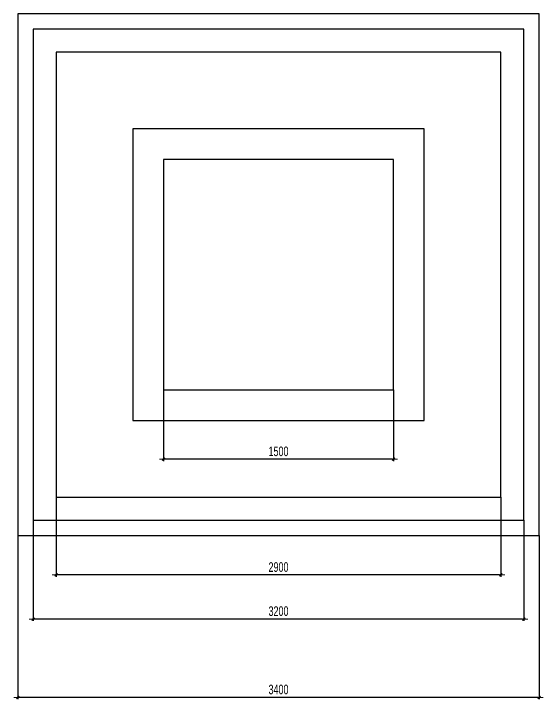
# Model space of a CAD drawing. Header units: inches. Extents: x 144032 to 217447, y 5454 to 57833.
# Drawn here: x 169005 to 172457, y 53366 to 57833 of the extents above; entities that cross this region are included whole.
import ezdxf

# ---------------------------------------------------------------- set-up
doc = ezdxf.new("R2010")
doc.units = ezdxf.units.IN
doc.header["$MEASUREMENT"] = 0
doc.layers.add('LC Dim', color=8, linetype='Continuous', lineweight=18)
doc.layers.add('LC Net thay', color=7, linetype='Continuous', lineweight=25)
doc.styles.add('HOATBIF', font='hoatbif.shx', dxfattribs={"width": 0.7})
doc.dimstyles.new('1-100(1-25)', dxfattribs={"dimscale": 25, "dimtxt": 2.5, "dimasz": 0.35, "dimexe": 0.5, "dimexo": 0, "dimgap": 0.8, "dimtad": 1, "dimdec": 0, "dimzin": 0, "dimdsep": 46, "dimtxsty": 'HOATBIF', "dimblk1": 'DOT', "dimblk2": 'DOT', "dimsah": 1, "dimcen": -1, "dimdle": 1, "dimclrd": 256, "dimclre": 256, "dimclrt": 4, "dimadec": 3, "dimazin": 2, "dimtfac": 0.333333, "dimtdec": 0, "dimtix": 1, "dimtmove": 2, "dimatfit": 3, "dimldrblk": 'DOT', "dimfxl": 1, "dimtvp": 0.833333, "dimtolj": 1, "dimtzin": 0, "dimarcsym": 0})

# ---------------------------------------------------------------- blocks, each defined once
blk = doc.blocks.new('DOT')
at = {"layer": 'LC Dim'}
blk.add_line((-3, 0), (3, 0), dxfattribs=at)
at = {"layer": 'LC Dim', "color": 4}
blk.add_line((-1, -1), (1, 1), dxfattribs=at)
blk.add_lwpolyline([(0.5, 1), (-1, -0.5), (-0.5, -1), (1, 0.5)], close=True, dxfattribs=at)
blk = doc.blocks.new('*D541')
at = {"layer": 'Defpoints', "color": 0, "transparency": 16777216}
for p in [(169031, 54432.7), (172431, 54432.7), (169031, 53378.5)]:
    blk.add_point(p, dxfattribs=at)
at = {"layer": 'LC Net thay', "lineweight": -2, "transparency": 16777216}
for p, q in [((169031, 54432.7), (169031, 53366)), ((172431, 54432.7), (172431, 53366)), ((172422.2, 53378.5), (169039.7, 53378.5))]:
    blk.add_line(p, q, dxfattribs=at)
at = {"layer": 'LC Net thay', "lineweight": -2, "transparency": 16777216, "xscale": 8.75, "yscale": 8.75, "zscale": 8.75, "rotation": 180}
blk.add_blockref('DOT', (169031, 53378.5), dxfattribs=at)
at = {"layer": 'LC Net thay', "lineweight": -2, "transparency": 16777216, "xscale": 8.75, "yscale": 8.75, "zscale": 8.75}
blk.add_blockref('DOT', (172431, 53378.5), dxfattribs=at)
at = {"layer": 'LC Net thay', "color": 4, "transparency": 16777216, "insert": (170731, 53429.8), "char_height": 62.5, "attachment_point": 5, "style": 'HOATBIF'}
blk.add_mtext('\\A1;3400', dxfattribs=at)
blk = doc.blocks.new('_Dot')
at = {"color": 0, "linetype": 'ByBlock', "lineweight": -2}
blk.add_line((-0.5, 0), (-1, 0), dxfattribs=at)
at = {"color": 0, "linetype": 'ByBlock', "const_width": 0.5}
blk.add_lwpolyline([(-0.25, 0, 1), (0.25, 0, 1)], format="xyb", close=True, dxfattribs=at)
blk = doc.blocks.new('*D542')
at = {"layer": 'Defpoints', "color": 0, "transparency": 16777216}
for p in [(169131, 54532.7), (172331, 54532.7), (169131, 53889)]:
    blk.add_point(p, dxfattribs=at)
at = {"layer": 'LC Net thay', "lineweight": -2, "transparency": 16777216}
for p, q in [((169131, 54532.7), (169131, 53876.5)), ((172331, 54532.7), (172331, 53876.5)), ((172322.2, 53889), (169139.7, 53889))]:
    blk.add_line(p, q, dxfattribs=at)
at = {"layer": 'LC Net thay', "lineweight": -2, "transparency": 16777216, "xscale": 8.75, "yscale": 8.75, "zscale": 8.75, "rotation": 180}
blk.add_blockref('DOT', (169131, 53889), dxfattribs=at)
at = {"layer": 'LC Net thay', "lineweight": -2, "transparency": 16777216, "xscale": 8.75, "yscale": 8.75, "zscale": 8.75}
blk.add_blockref('DOT', (172331, 53889), dxfattribs=at)
at = {"layer": 'LC Net thay', "color": 4, "transparency": 16777216, "insert": (170731, 53940.2), "char_height": 62.5, "attachment_point": 5, "style": 'HOATBIF'}
blk.add_mtext('\\A1;3200', dxfattribs=at)
blk = doc.blocks.new('*D543')
at = {"layer": 'Defpoints', "color": 0, "transparency": 16777216}
for p in [(169281, 54682.7), (172181, 54682.7), (169281, 54176)]:
    blk.add_point(p, dxfattribs=at)
at = {"layer": 'LC Net thay', "lineweight": -2, "transparency": 16777216}
for p, q in [((169281, 54682.7), (169281, 54163.5)), ((172181, 54682.7), (172181, 54163.5)), ((172172.2, 54176), (169289.7, 54176))]:
    blk.add_line(p, q, dxfattribs=at)
at = {"layer": 'LC Net thay', "lineweight": -2, "transparency": 16777216, "xscale": 8.75, "yscale": 8.75, "zscale": 8.75, "rotation": 180}
blk.add_blockref('DOT', (169281, 54176), dxfattribs=at)
at = {"layer": 'LC Net thay', "lineweight": -2, "transparency": 16777216, "xscale": 8.75, "yscale": 8.75, "zscale": 8.75}
blk.add_blockref('DOT', (172181, 54176), dxfattribs=at)
at = {"layer": 'LC Net thay', "color": 4, "transparency": 16777216, "insert": (170731, 54227.2), "char_height": 62.5, "attachment_point": 5, "style": 'HOATBIF'}
blk.add_mtext('\\A1;2900', dxfattribs=at)
blk = doc.blocks.new('*D544')
at = {"layer": 'Defpoints', "color": 0, "transparency": 16777216}
for p in [(169981, 55382.7), (171481, 55382.7), (169981, 54930)]:
    blk.add_point(p, dxfattribs=at)
at = {"layer": 'LC Net thay', "lineweight": -2, "transparency": 16777216}
for p, q in [((169981, 55382.7), (169981, 54917.5)), ((171481, 55382.7), (171481, 54917.5)), ((171472.2, 54930), (169989.7, 54930))]:
    blk.add_line(p, q, dxfattribs=at)
at = {"layer": 'LC Net thay', "lineweight": -2, "transparency": 16777216, "xscale": 8.75, "yscale": 8.75, "zscale": 8.75, "rotation": 180}
blk.add_blockref('DOT', (169981, 54930), dxfattribs=at)
at = {"layer": 'LC Net thay', "lineweight": -2, "transparency": 16777216, "xscale": 8.75, "yscale": 8.75, "zscale": 8.75}
blk.add_blockref('DOT', (171481, 54930), dxfattribs=at)
at = {"layer": 'LC Net thay', "color": 4, "transparency": 16777216, "insert": (170731, 54981.2), "char_height": 62.5, "attachment_point": 5, "style": 'HOATBIF'}
blk.add_mtext('\\A1;1500', dxfattribs=at)

msp = doc.modelspace()

# ---------------------------------------------------------------- linework, layer by layer
at = {"layer": 'LC Net thay'}
for points in [[(172431, 57832.7), (169031, 57832.7), (169031, 54432.7), (172431, 54432.7)], [(172331, 57732.7), (169131, 57732.7), (169131, 54532.7), (172331, 54532.7)], [(172181, 57582.7), (169281, 57582.7), (169281, 54682.7), (172181, 54682.7)], [(171681, 57082.7), (169781, 57082.7), (169781, 55182.7), (171681, 55182.7)], [(171481, 56882.7), (169981, 56882.7), (169981, 55382.7), (171481, 55382.7)]]:
    msp.add_lwpolyline(points, close=True, dxfattribs=at)

# ---------------------------------------------------------------- dimensions: what is measured, and where the dimension line sits
for base, p1, p2, picture, middle in [((169981, 54930), (171481, 55382.7), (169981, 55382.7), '*D544', (170731, 54981.2)), ((169281, 54176), (172181, 54682.7), (169281, 54682.7), '*D543', (170731, 54227.2)), ((169131, 53889), (172331, 54532.7), (169131, 54532.7), '*D542', (170731, 53940.2)), ((169031, 53378.5), (172431, 54432.7), (169031, 54432.7), '*D541', (170731, 53429.8))]:
    dim = msp.add_linear_dim(base=base, p1=p1, p2=p2, dimstyle='1-100(1-25)', dxfattribs=at)
    dim.commit()
    dim.dimension.update_dxf_attribs({"geometry": picture, "text_midpoint": middle})

doc.saveas('drawing.dxf')
